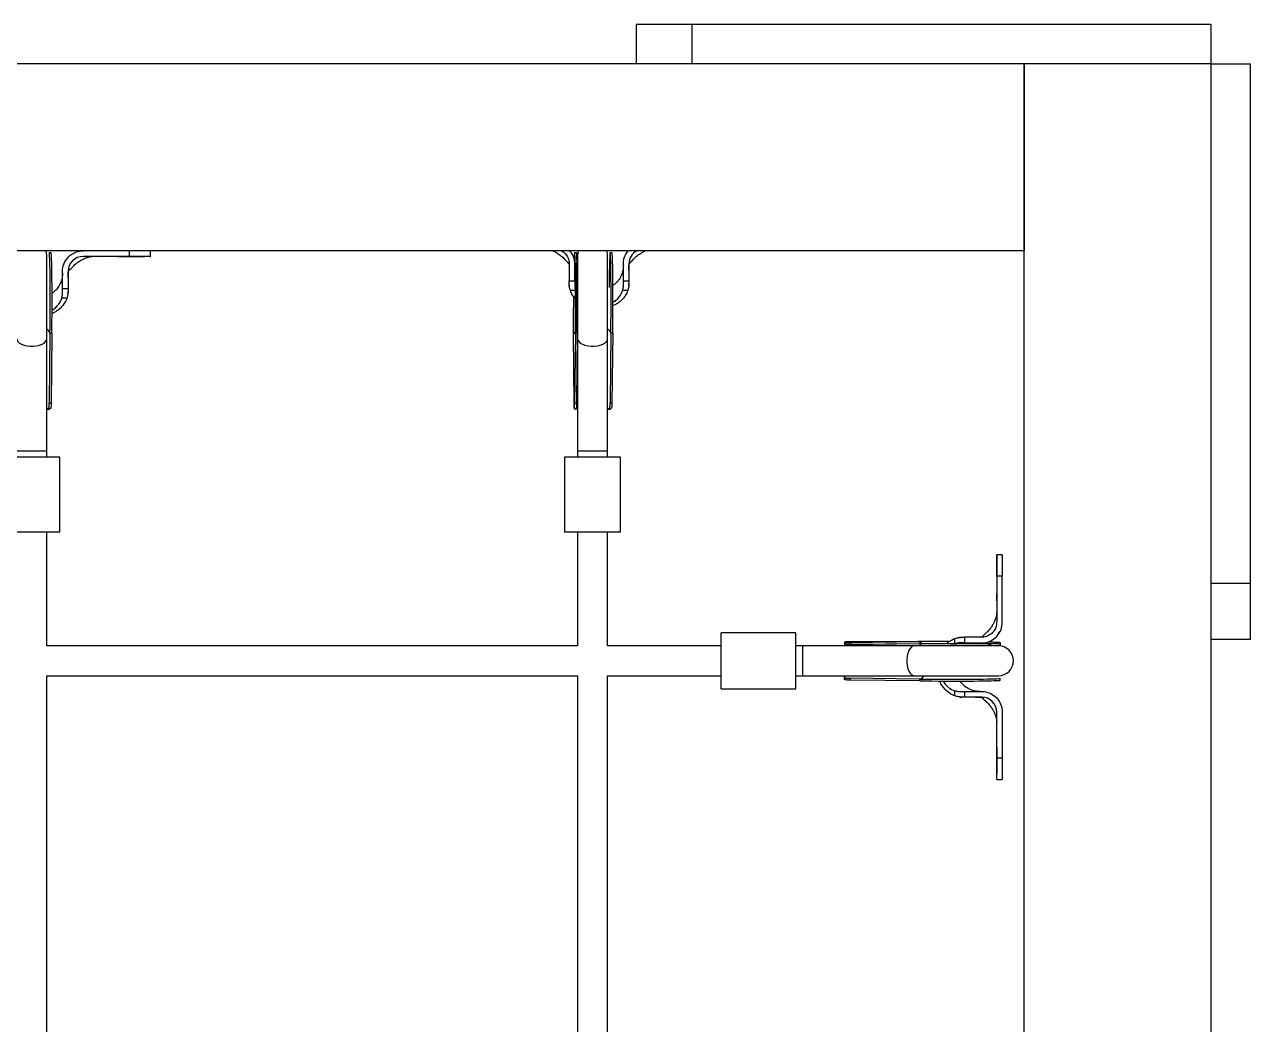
# Model space of a CAD drawing. Header units: millimetres. Extents: x -3907 to 4858, y -4880 to 3482.
# Drawn here: x -386 to 270, y 1468 to 2003 of the extents above; entities that cross this region are included whole.
import ezdxf

# ---------------------------------------------------------------- set-up
doc = ezdxf.new("R2010")
doc.units = ezdxf.units.MM
doc.layers.add('DIKOM_ОБЪЕКТ', color=7, linetype='Continuous')

msp = doc.modelspace()

# ---------------------------------------------------------------- linework, layer by layer
at = {"layer": 'DIKOM_ОБЪЕКТ'}
for p, q in [((-58.88, 2002.63), (-58.88, 1981.63)), ((-28.88, 2002.63), (-58.88, 2002.63)), ((-28.88, 1981.63), (-28.88, 2002.63)), ((248.69, 2002.63), (-28.88, 2002.63)), ((248.69, 1981.63), (248.69, 2002.63)), ((148.69, 1981.63), (-1201.31, 1981.63)), ((248.69, 1981.63), (-28.88, 1981.63)), ((148.69, 681.63), (148.69, 1981.63)), ((248.69, 1981.63), (148.69, 1981.63)), ((148.69, 1981.63), (148.69, 1881.63)), ((148.69, 1981.63), (148.69, 1881.63)), ((248.69, 1981.63), (148.69, 1981.63)), ((248.69, 1981.63), (269.69, 1981.63)), ((248.69, 1704.06), (248.69, 1981.63)), ((248.69, 660.92), (248.69, 1981.63)), ((248.69, 1881.63), (248.69, 1981.63)), ((269.69, 1704.06), (269.69, 1981.63)), ((148.69, 1881.63), (-1201.31, 1881.63)), ((-374.19, 1834.6), (-374.19, 1879.57)), ((-371.8, 1880.57), (-372.8, 1880.57)), ((-330.03, 1878.63), (-354.74, 1878.63)), ((-331.26, 1878.63), (-324.62, 1878.63)), ((-330.03, 1881.63), (-330.03, 1878.63)), ((-329.85, 1878.63), (-329.46, 1878.63)), ((-324.56, 1878.63), (-321.82, 1878.63)), ((-318.74, 1878.63), (-318.74, 1881.63)), ((-90.8, 1880.64), (-91.8, 1880.65)), ((-90.19, 1879.57), (-90.19, 1834.6)), ((-74.19, 1834.6), (-74.19, 1879.57)), ((-71.81, 1880.57), (-72.8, 1880.57)), ((-365.74, 1869.63), (-365.74, 1870.63)), ((-365.74, 1861.49), (-365.74, 1869.63)), ((-362.74, 1870.63), (-362.74, 1869.63)), ((-362.74, 1869.63), (-362.74, 1861.49)), ((-94.74, 1874.75), (-94.74, 1873.75)), ((-94.74, 1873.75), (-94.74, 1865.61)), ((-91.74, 1873.75), (-91.74, 1874.75)), ((-91.74, 1865.61), (-91.74, 1873.75)), ((-65.74, 1873.75), (-65.74, 1874.75)), ((-65.74, 1865.61), (-65.74, 1873.75)), ((-62.74, 1874.75), (-62.74, 1873.75)), ((-62.74, 1873.75), (-62.74, 1865.61)), ((-94.74, 1865.61), (-91.74, 1865.61)), ((-94.66, 1863.49), (-94.65, 1862.92)), ((-90.19, 1867.74), (-90.38, 1868.08)), ((-65.74, 1865.61), (-62.74, 1865.61)), ((-62.81, 1863.12), (-62.79, 1863.9)), ((-62.79, 1863.4), (-62.78, 1864.1)), ((-363.41, 1856.29), (-366.13, 1856.29)), ((-365.74, 1861.49), (-362.74, 1861.49)), ((-362.81, 1859), (-362.79, 1859.79)), ((-362.79, 1859.28), (-362.78, 1859.98)), ((-91.36, 1860.4), (-94.08, 1860.4)), ((-63.41, 1860.4), (-66.13, 1860.4)), ((-372.43, 1837.61), (-372.86, 1800.35)), ((-371.43, 1837.61), (-372.43, 1837.61)), ((-371.43, 1837.61), (-371.86, 1800.34)), ((-92.51, 1836.71), (-92.32, 1800.03)), ((-91.42, 1837.77), (-91.87, 1799.36)), ((-91.42, 1837.69), (-91.86, 1800.42)), ((-91.42, 1837.69), (-91.42, 1837.77)), ((-90.42, 1837.68), (-91.42, 1837.69)), ((-90.42, 1837.68), (-90.86, 1800.42)), ((-90.26, 1838.42), (-90.42, 1837.83)), ((-90.41, 1839.12), (-90.19, 1839.23)), ((-72.43, 1837.61), (-72.86, 1800.35)), ((-71.43, 1837.61), (-72.43, 1837.61)), ((-71.43, 1837.61), (-71.86, 1800.34)), ((-374.19, 1774.74), (-374.19, 1834.6)), ((-90.19, 1834.6), (-90.19, 1774.74)), ((-74.19, 1774.74), (-74.19, 1834.6)), ((-373.76, 1797.08), (-372.71, 1797.08)), ((-373.56, 1797.25), (-372.49, 1797.24)), ((-372.86, 1800.35), (-371.86, 1800.34)), ((-91.86, 1800.42), (-90.86, 1800.42)), ((-91.79, 1797.15), (-90.74, 1797.15)), ((-91.43, 1797.32), (-90.37, 1797.31)), ((-73.76, 1797.08), (-72.71, 1797.08)), ((-73.56, 1797.25), (-72.49, 1797.24)), ((-72.86, 1800.35), (-71.86, 1800.34)), ((-382.19, 1771.29), (-397.19, 1771.29)), ((-390.19, 1774.74), (-374.19, 1774.74)), ((-367.19, 1771.29), (-382.19, 1771.29)), ((-374.19, 1771.29), (-374.19, 1774.74)), ((-367.19, 1731.29), (-367.19, 1771.29)), ((-97.19, 1771.29), (-97.19, 1731.29)), ((-82.19, 1771.29), (-97.19, 1771.29)), ((-90.19, 1774.74), (-90.19, 1771.29)), ((-90.19, 1774.74), (-74.19, 1774.74)), ((-67.19, 1771.29), (-82.19, 1771.29)), ((-74.19, 1771.29), (-74.19, 1774.74)), ((-67.19, 1731.29), (-67.19, 1771.29)), ((-382.19, 1731.29), (-397.19, 1731.29)), ((-367.19, 1731.29), (-382.19, 1731.29)), ((-374.19, 1670.51), (-374.19, 1731.29)), ((-82.19, 1731.29), (-97.19, 1731.29)), ((-90.19, 1731.29), (-90.19, 1670.51)), ((-67.19, 1731.29), (-82.19, 1731.29)), ((-74.19, 1670.51), (-74.19, 1731.29)), ((133.93, 1719.07), (133.93, 1713.79)), ((136.93, 1719.07), (133.93, 1719.07)), ((133.93, 1712.47), (133.93, 1715.58)), ((133.93, 1712.7), (133.93, 1714.94)), ((133.93, 1707.78), (133.93, 1683.07)), ((136.93, 1707.78), (133.93, 1707.78)), ((136.93, 1683.07), (136.93, 1707.78)), ((248.69, 1704.06), (269.69, 1704.06)), ((269.69, 1674.06), (269.69, 1704.06)), ((26.58, 1677.51), (-13.42, 1677.51)), ((-13.42, 1662.51), (-13.42, 1677.51)), ((26.58, 1662.51), (26.58, 1677.51)), ((93.07, 1671.75), (54.65, 1672.2)), ((92.01, 1672.83), (55.33, 1672.65)), ((92.99, 1671.75), (55.72, 1672.18)), ((55.72, 1672.18), (55.72, 1671.18)), ((111.58, 1671.68), (111.58, 1674.4)), ((114.68, 1674.99), (114.11, 1674.97)), ((116.79, 1675.07), (116.79, 1672.07)), ((124.93, 1675.07), (116.79, 1675.07)), ((125.93, 1675.07), (124.93, 1675.07)), ((133.97, 1675.63), (134.27, 1675.96)), ((134.63, 1676.34), (135.68, 1678.09)), ((248.69, 1674.06), (269.69, 1674.06)), ((-90.19, 1670.51), (-374.19, 1670.51)), ((-13.42, 1670.51), (-74.19, 1670.51)), ((30.03, 1670.51), (26.58, 1670.51)), ((89.9, 1670.51), (30.03, 1670.51)), ((30.03, 1670.51), (30.03, 1654.51)), ((52.45, 1672.11), (52.45, 1671.06)), ((52.61, 1671.75), (52.61, 1670.69)), ((92.98, 1670.75), (55.72, 1671.18)), ((134.87, 1670.51), (89.9, 1670.51)), ((92.98, 1670.75), (92.99, 1671.75)), ((92.99, 1671.75), (93.07, 1671.75)), ((93.72, 1670.58), (93.13, 1670.74)), ((94.41, 1670.73), (94.52, 1670.51)), ((116.79, 1672.07), (124.93, 1672.07)), ((118.93, 1670.51), (119.2, 1670.67)), ((124.93, 1672.07), (125.93, 1672.07)), ((135.94, 1671.12), (135.95, 1672.12)), ((-13.42, 1647.51), (-13.42, 1662.51)), ((26.58, 1647.51), (26.58, 1662.51)), ((-374.19, 1370.51), (-374.19, 1654.51)), ((-374.19, 1654.51), (-90.19, 1654.51)), ((-90.19, 1654.51), (-90.19, 1370.51)), ((-74.19, 1370.51), (-74.19, 1654.51)), ((-74.19, 1654.51), (-13.42, 1654.51)), ((26.58, 1654.51), (30.03, 1654.51)), ((30.03, 1654.51), (89.9, 1654.51)), ((52.38, 1654.09), (52.38, 1653.03)), ((52.54, 1653.88), (52.54, 1652.82)), ((55.65, 1653.18), (55.64, 1652.19)), ((92.91, 1652.75), (55.65, 1653.18)), ((89.9, 1654.51), (134.87, 1654.51)), ((92.91, 1651.75), (92.91, 1652.75)), ((135.87, 1652.13), (135.87, 1653.13)), ((-13.42, 1647.51), (26.58, 1647.51)), ((92.91, 1651.75), (55.64, 1652.19)), ((111.58, 1643.73), (111.58, 1646.45)), ((116.79, 1646.07), (116.79, 1643.07)), ((116.79, 1646.07), (124.93, 1646.07)), ((124.93, 1646.07), (125.93, 1646.07)), ((114.3, 1643.13), (115.09, 1643.12)), ((114.58, 1643.12), (115.28, 1643.1)), ((124.93, 1643.07), (116.79, 1643.07)), ((125.93, 1643.07), (124.93, 1643.07)), ((133.93, 1610.35), (133.93, 1635.07)), ((136.93, 1635.07), (136.93, 1610.35)), ((133.93, 1611.58), (133.93, 1604.94)), ((136.93, 1610.35), (133.93, 1610.35)), ((133.93, 1610.17), (133.93, 1609.78)), ((133.93, 1604.88), (133.93, 1602.14)), ((133.93, 1599.07), (136.93, 1599.07))]:
    msp.add_line(p, q, dxfattribs=at)
at = {"layer": 'DIKOM_ОБЪЕКТ', "flags": 128}
for points in [[(-374.19, 1879.57), (-374.39, 1881.35), (-374.46, 1881.63)], [(-372.43, 1837.61), (-372.39, 1840.74), (-372.37, 1843.98), (-372.34, 1847.27), (-372.33, 1850.59), (-372.32, 1853.9), (-372.32, 1857.17), (-372.33, 1860.34), (-372.34, 1863.39), (-372.36, 1866.28), (-372.39, 1868.98), (-372.42, 1871.46), (-372.46, 1873.68), (-372.5, 1875.63), (-372.55, 1877.28), (-372.61, 1878.61), (-372.66, 1879.6), (-372.72, 1880.25), (-372.78, 1880.55), (-372.8, 1880.57)], [(-371.43, 1837.61), (-371.39, 1840.74), (-371.37, 1843.97), (-371.35, 1847.27), (-371.33, 1850.59), (-371.32, 1853.9), (-371.32, 1857.16), (-371.33, 1860.33), (-371.34, 1863.38), (-371.36, 1866.28), (-371.39, 1868.98), (-371.42, 1871.45), (-371.46, 1873.68), (-371.5, 1875.62), (-371.55, 1877.27), (-371.61, 1878.6), (-371.66, 1879.6), (-371.72, 1880.25), (-371.78, 1880.55), (-371.8, 1880.57)], [(-91.42, 1837.69), (-91.39, 1840.82), (-91.36, 1844.05), (-91.34, 1847.35), (-91.33, 1850.67), (-91.32, 1853.98), (-91.32, 1857.24), (-91.33, 1860.41), (-91.34, 1863.46), (-91.36, 1866.35), (-91.38, 1869.05), (-91.42, 1871.53), (-91.46, 1873.75), (-91.5, 1875.7), (-91.55, 1877.35), (-91.6, 1878.68), (-91.66, 1879.68), (-91.72, 1880.33), (-91.78, 1880.63), (-91.84, 1880.57), (-91.91, 1880.16), (-91.97, 1879.39), (-92.04, 1878.29), (-92.07, 1877.55)], [(-90.42, 1837.68), (-90.39, 1840.81), (-90.36, 1844.05), (-90.34, 1847.34), (-90.33, 1850.66), (-90.32, 1853.97), (-90.32, 1857.24), (-90.33, 1860.41), (-90.34, 1863.46), (-90.36, 1866.35), (-90.39, 1869.05), (-90.42, 1871.53), (-90.46, 1873.75), (-90.5, 1875.7), (-90.55, 1877.35), (-90.6, 1878.68), (-90.66, 1879.67), (-90.72, 1880.32), (-90.78, 1880.62), (-90.8, 1880.64)], [(-89.92, 1881.63), (-89.99, 1881.35), (-90.19, 1879.57)], [(-74.19, 1879.57), (-74.39, 1881.35), (-74.46, 1881.63)], [(-72.43, 1837.61), (-72.39, 1840.74), (-72.37, 1843.98), (-72.34, 1847.27), (-72.33, 1850.59), (-72.32, 1853.9), (-72.32, 1857.17), (-72.33, 1860.34), (-72.34, 1863.39), (-72.36, 1866.28), (-72.39, 1868.98), (-72.42, 1871.46), (-72.46, 1873.68), (-72.5, 1875.63), (-72.55, 1877.28), (-72.61, 1878.61), (-72.66, 1879.6), (-72.72, 1880.25), (-72.78, 1880.55), (-72.85, 1880.5), (-72.91, 1880.08), (-72.98, 1879.32), (-73.04, 1878.22), (-73.1, 1876.78), (-73.16, 1875.03), (-73.22, 1873), (-73.28, 1870.69), (-73.33, 1868.14), (-73.37, 1865.37), (-73.41, 1862.43), (-73.42, 1862.03)], [(-71.43, 1837.61), (-71.39, 1840.74), (-71.37, 1843.97), (-71.34, 1847.27), (-71.33, 1850.59), (-71.32, 1853.9), (-71.32, 1857.16), (-71.33, 1860.33), (-71.34, 1863.38), (-71.36, 1866.28), (-71.39, 1868.98), (-71.42, 1871.45), (-71.46, 1873.68), (-71.5, 1875.62), (-71.55, 1877.27), (-71.61, 1878.6), (-71.66, 1879.6), (-71.72, 1880.25), (-71.78, 1880.55), (-71.81, 1880.57)], [(-92.46, 1857.35), (-92.47, 1856.2), (-92.5, 1852.92), (-92.51, 1849.6), (-92.52, 1846.28), (-92.53, 1843), (-92.52, 1839.8), (-92.51, 1836.71)], [(-90.19, 1838.56), (-90.26, 1838.43), (-90.26, 1838.42)], [(-390.19, 1834.6), (-390.08, 1833.96), (-389.62, 1833.13), (-388.81, 1832.36), (-387.69, 1831.71), (-386.31, 1831.18), (-384.74, 1830.82), (-383.05, 1830.64), (-381.32, 1830.64), (-379.64, 1830.82), (-378.07, 1831.18), (-376.69, 1831.71), (-375.57, 1832.36), (-374.76, 1833.13), (-374.3, 1833.96), (-374.19, 1834.6)], [(-90.19, 1834.6), (-90.08, 1833.96), (-89.62, 1833.13), (-88.81, 1832.36), (-87.69, 1831.71), (-86.31, 1831.18), (-84.74, 1830.82), (-83.05, 1830.64), (-81.33, 1830.64), (-79.64, 1830.82), (-78.07, 1831.18), (-76.69, 1831.71), (-75.57, 1832.36), (-74.76, 1833.13), (-74.3, 1833.96), (-74.19, 1834.6)], [(108.53, 1672.82), (108.22, 1672.82), (104.9, 1672.84), (101.58, 1672.85), (98.3, 1672.85), (95.1, 1672.84), (92.01, 1672.83)], [(92.99, 1671.75), (96.12, 1671.71), (99.35, 1671.68), (102.64, 1671.66), (105.97, 1671.65), (109.28, 1671.64), (112.54, 1671.64), (115.71, 1671.65), (118.76, 1671.66), (121.65, 1671.68), (124.35, 1671.71), (126.83, 1671.74), (129.05, 1671.78), (131, 1671.82), (132.65, 1671.87), (133.98, 1671.92), (134.97, 1671.98), (135.63, 1672.04), (135.92, 1672.1), (135.87, 1672.17), (135.46, 1672.23), (134.69, 1672.29), (133.59, 1672.36), (132.15, 1672.42), (130.41, 1672.48), (129.18, 1672.52)], [(89.9, 1670.51), (89.26, 1670.41), (88.42, 1669.94), (87.66, 1669.13), (87, 1668.01), (86.48, 1666.64), (86.12, 1665.07), (85.93, 1663.38), (85.93, 1661.65), (86.12, 1659.96), (86.48, 1658.39), (87, 1657.01), (87.66, 1655.89), (88.42, 1655.08), (89.26, 1654.62), (89.9, 1654.51)], [(92.98, 1670.75), (96.11, 1670.71), (99.34, 1670.68), (102.64, 1670.66), (105.96, 1670.65), (109.27, 1670.64), (112.53, 1670.64), (115.71, 1670.65), (118.76, 1670.66), (121.65, 1670.68), (124.35, 1670.71), (126.82, 1670.74), (129.05, 1670.78), (131, 1670.82), (132.64, 1670.87), (133.97, 1670.92), (134.97, 1670.98), (135.62, 1671.04), (135.92, 1671.1), (135.94, 1671.12)], [(93.85, 1670.51), (93.73, 1670.58), (93.72, 1670.58)], [(92.91, 1652.75), (96.04, 1652.72), (99.27, 1652.69), (102.57, 1652.67), (105.89, 1652.65), (109.2, 1652.65), (112.46, 1652.64), (115.64, 1652.65), (118.69, 1652.66), (121.58, 1652.68), (124.28, 1652.71), (126.75, 1652.74), (128.98, 1652.78), (130.93, 1652.83), (132.57, 1652.87), (133.9, 1652.93), (134.9, 1652.98), (135.55, 1653.04), (135.85, 1653.11), (135.87, 1653.13)], [(92.91, 1651.75), (96.04, 1651.72), (99.27, 1651.69), (102.57, 1651.67), (105.89, 1651.65), (109.2, 1651.65), (112.46, 1651.64), (115.63, 1651.65), (118.68, 1651.66), (121.57, 1651.68), (124.27, 1651.71), (126.75, 1651.74), (128.97, 1651.78), (130.92, 1651.83), (132.57, 1651.87), (133.9, 1651.93), (134.9, 1651.98), (135.55, 1652.04), (135.85, 1652.11), (135.87, 1652.13)]]:
    msp.add_lwpolyline(points, dxfattribs=at)
at = {"layer": 'DIKOM_ОБЪЕКТ'}
for centre, radius, start, end in [((-354.74, 1870.63), 8, 90.00081, 180.00004), ((-55.3, 1874.94), 7.44, 115.98138, 181.48362), ((-375.23, 1837.05), 2.86, 11.35606, 68.62608), ((-89.84, 1836.28), 2.71, 123.50444, 170.85856), ((-75.23, 1837.05), 2.86, 11.3727, 68.60944), ((91.58, 1670.16), 2.71, 33.48291, 80.87158), ((134.87, 1662.51), 8, 270, 90), ((92.35, 1655.56), 2.86, 281.3623, 338.61534), ((125.93, 1635.07), 8, 0.0002, 89.99895)]:
    msp.add_arc(centre, radius, start, end, dxfattribs=at)
for points, knots in [([(-365.74, 1870.63), (-365.74, 1870.72), (-365.74, 1871.14), (-365.62, 1872.8), (-364.82, 1875.55), (-362.63, 1878.6), (-359.55, 1880.76), (-356.75, 1881.57), (-355.13, 1881.62), (-354.74, 1881.63)], [0, 0, 0, 0, 0.014813, 0.07411, 0.288782, 0.503467, 0.71806, 0.933096, 1, 1, 1, 1]), ([(-362.74, 1867.32), (-362.74, 1867.28), (-362.74, 1867.21), (-362.74, 1867.39), (-362.74, 1868.05), (-362.74, 1868.78), (-362.74, 1869.33), (-362.75, 1869.83), (-362.74, 1870.1), (-362.72, 1870.17), (-362.72, 1870.21), (-362.7, 1870.28), (-362.69, 1870.31), (-362.68, 1870.34), (-362.66, 1870.37), (-362.64, 1870.43), (-362.54, 1870.68), (-362.14, 1871.18), (-361.5, 1871.91), (-360.58, 1872.75), (-359.65, 1873.78), (-358.71, 1874.64), (-357.88, 1875.29), (-357.01, 1875.92), (-355.92, 1876.61), (-354.48, 1877.38), (-352.72, 1878.1), (-350.87, 1878.57), (-350.15, 1878.61), (-349.77, 1878.63)], [0, 0, 0, 0, 0.038803, 0.073968, 0.12484, 0.172221, 0.205994, 0.22786, 0.2417, 0.254339, 0.268537, 0.271438, 0.272635, 0.273736, 0.274876, 0.276186, 0.279636, 0.298263, 0.337814, 0.388351, 0.446673, 0.494109, 0.533655, 0.567924, 0.614047, 0.684943, 0.776094, 0.88228, 1, 1, 1, 1]), ([(-346.9, 1878.62), (-346.85, 1878.62), (-346.76, 1878.62), (-346.66, 1878.62), (-346.61, 1878.62)], [0, 0, 0, 0, 0.5000005, 1, 1, 1, 1]), ([(-339.52, 1878.63), (-339.57, 1878.63), (-340.12, 1878.63), (-341.11, 1878.63), (-342.29, 1878.63), (-343.01, 1878.63), (-343.32, 1878.63), (-343.24, 1878.63), (-343.23, 1878.63)], [0, 0, 0, 0, 0.0221886, 0.2636285, 0.5050721, 0.7465475, 0.9879988, 1, 1, 1, 1]), ([(-336.07, 1878.63), (-334.76, 1878.63), (-332.26, 1878.63), (-330.31, 1878.63), (-329.37, 1878.63)], [0, 0, 0, 0, 0.5224316, 1, 1, 1, 1]), ([(-318.77, 1878.63), (-318.76, 1878.63), (-318.67, 1878.63), (-319.02, 1878.63), (-319.88, 1878.63), (-321.31, 1878.63), (-323.25, 1878.63), (-326.02, 1878.63), (-328.52, 1878.63), (-330.03, 1878.63)], [0, 0, 0, 0, 0.012296, 0.165141, 0.313685, 0.466529, 0.61506, 0.767917, 1, 1, 1, 1]), ([(-103.43, 1881.63), (-103.24, 1881.56), (-102.58, 1881.3), (-101.56, 1880.72), (-100.46, 1880.02), (-99.54, 1879.37), (-98.66, 1878.65), (-97.71, 1877.79), (-96.81, 1876.75), (-95.93, 1875.98), (-95.34, 1875.29), (-94.94, 1874.78), (-94.84, 1874.53), (-94.82, 1874.47), (-94.8, 1874.43), (-94.79, 1874.41), (-94.78, 1874.37), (-94.76, 1874.28), (-94.76, 1874.22), (-94.74, 1874.17), (-94.74, 1873.87), (-94.74, 1873.76), (-94.74, 1873.71)], [0, 0, 0, 0, 0.061484, 0.202612, 0.294417, 0.366146, 0.457026, 0.563555, 0.668211, 0.757009, 0.836788, 0.874705, 0.881636, 0.884241, 0.886528, 0.888796, 0.89127, 0.897238, 0.933081, 0.962591, 0.985582, 1, 1, 1, 1]), ([(-98.85, 1881.63), (-98.29, 1881.31), (-96.95, 1880.52), (-95.51, 1878.46), (-94.81, 1876.38), (-94.76, 1875.12), (-94.74, 1874.75)], [0, 0, 0, 0, 0.229874, 0.549477, 0.869012, 1, 1, 1, 1]), ([(-91.74, 1874.75), (-91.75, 1874.83), (-91.75, 1875.26), (-91.87, 1876.92), (-92.48, 1879.35), (-93.81, 1880.98), (-94.34, 1881.63)], [0, 0, 0, 0, 0.0339124, 0.1697005, 0.6641743, 1, 1, 1, 1]), ([(-90.77, 1875.47), (-90.81, 1875.44), (-90.95, 1875.35), (-91.1, 1874.76), (-91.2, 1873.55), (-91.24, 1871.93), (-91.24, 1870.22), (-91.21, 1868.44), (-91.19, 1866.59), (-91.17, 1864.24), (-91.16, 1861.31), (-91.15, 1857.78), (-91.15, 1854.02), (-91.16, 1850.2), (-91.17, 1846.44), (-91.2, 1842.45), (-91.23, 1839.85), (-91.25, 1838.5)], [0, 0, 0, 0, 0.0308, 0.105482, 0.17611, 0.242228, 0.303474, 0.343124, 0.391124, 0.44887, 0.516358, 0.593588, 0.680553, 0.752198, 0.829322, 0.911923, 1, 1, 1, 1]), ([(-65.74, 1874.75), (-65.74, 1874.83), (-65.74, 1875.26), (-65.62, 1876.91), (-65.01, 1879.34), (-63.69, 1880.97), (-63.15, 1881.63)], [0, 0, 0, 0, 0.0339229, 0.1697456, 0.6614944, 1, 1, 1, 1]), ([(-62.74, 1871.44), (-62.74, 1871.4), (-62.74, 1871.32), (-62.74, 1871.51), (-62.74, 1872.16), (-62.74, 1872.89), (-62.74, 1873.44), (-62.75, 1873.95), (-62.74, 1874.21), (-62.72, 1874.28), (-62.72, 1874.32), (-62.7, 1874.4), (-62.69, 1874.43), (-62.68, 1874.45), (-62.66, 1874.49), (-62.64, 1874.55), (-62.55, 1874.79), (-62.14, 1875.3), (-61.5, 1876.02), (-60.58, 1876.87), (-59.65, 1877.9), (-58.71, 1878.75), (-57.88, 1879.41), (-57.01, 1880.03), (-55.93, 1880.72), (-54.89, 1881.3), (-54.24, 1881.56), (-54.04, 1881.63)], [0, 0, 0, 0, 0.054266, 0.103442, 0.174586, 0.240848, 0.288078, 0.318657, 0.338011, 0.355687, 0.375543, 0.379602, 0.38127, 0.382816, 0.384402, 0.386241, 0.391067, 0.417117, 0.472416, 0.543091, 0.624664, 0.691002, 0.746306, 0.79423, 0.858733, 0.957865, 1, 1, 1, 1]), ([(-365.74, 1869.68), (-365.75, 1869.26), (-365.78, 1868.41), (-365.96, 1867.15), (-366.26, 1865.95), (-366.85, 1864.25), (-367.98, 1862.18), (-369.6, 1860.22), (-370.87, 1859.36), (-371.33, 1859.05)], [0, 0, 0, 0, 0.1022362, 0.2038705, 0.3031191, 0.399757, 0.6347463, 0.8664013, 1, 1, 1, 1]), ([(-91.41, 1871.03), (-91.46, 1871.18), (-91.65, 1871.76), (-91.7, 1872.6), (-91.74, 1873.36), (-91.74, 1873.66), (-91.74, 1873.76)], [0, 0, 0, 0, 0.163517, 0.662117, 0.890613, 1, 1, 1, 1]), ([(-65.74, 1873.8), (-65.76, 1873.37), (-65.78, 1872.52), (-65.96, 1871.27), (-66.26, 1870.06), (-66.85, 1868.36), (-67.98, 1866.29), (-69.61, 1864.33), (-70.87, 1863.47), (-71.34, 1863.15)], [0, 0, 0, 0, 0.102113, 0.203625, 0.302745, 0.399279, 0.633985, 0.865336, 1, 1, 1, 1]), ([(-94.74, 1864.53), (-94.74, 1864.62), (-94.74, 1864.98), (-94.74, 1865.34), (-94.74, 1865.61)], [0, 0, 0, 0, 0.256316, 1, 1, 1, 1]), ([(-94.08, 1860.4), (-94.27, 1861.06), (-94.67, 1862.4), (-94.72, 1863.81), (-94.74, 1864.53)], [0, 0, 0, 0, 0.491602, 1, 1, 1, 1]), ([(-91.74, 1865.61), (-91.74, 1865.53), (-91.74, 1865.1), (-91.74, 1864.02), (-91.8, 1862.34), (-91.51, 1861.05), (-91.36, 1860.4)], [0, 0, 0, 0, 0.048385, 0.241909, 0.6171, 1, 1, 1, 1]), ([(-66.13, 1860.4), (-66.11, 1860.48), (-65.99, 1860.88), (-65.84, 1861.63), (-65.75, 1862.47), (-65.74, 1863.66), (-65.74, 1864.65), (-65.74, 1865.47), (-65.74, 1865.61)], [0, 0, 0, 0, 0.048363, 0.242044, 0.435712, 0.532426, 0.919385, 1, 1, 1, 1]), ([(-62.74, 1864.53), (-62.77, 1863.83), (-62.82, 1862.42), (-63.21, 1861.08), (-63.41, 1860.4)], [0, 0, 0, 0, 0.492173, 1, 1, 1, 1]), ([(-62.74, 1865.61), (-62.74, 1865.52), (-62.74, 1865.16), (-62.74, 1864.8), (-62.74, 1864.53)], [0, 0, 0, 0, 0.256358, 1, 1, 1, 1]), ([(-363.41, 1856.29), (-363.58, 1855.85), (-364.24, 1854.16), (-365.77, 1852.01), (-367.91, 1850.08), (-369.62, 1848.88), (-370.83, 1848.34), (-371.34, 1848.11)], [0, 0, 0, 0, 0.120601, 0.467445, 0.662793, 0.858204, 1, 1, 1, 1]), ([(-371.33, 1850.05), (-370.95, 1850.26), (-369.85, 1850.88), (-368.06, 1852.55), (-366.72, 1854.53), (-366.24, 1855.95), (-366.13, 1856.29)], [0, 0, 0, 0, 0.155586, 0.454813, 0.872623, 1, 1, 1, 1]), ([(-366.13, 1856.29), (-366.11, 1856.37), (-365.99, 1856.77), (-365.84, 1857.51), (-365.75, 1858.36), (-365.74, 1859.54), (-365.74, 1860.53), (-365.74, 1861.35), (-365.74, 1861.49)], [0, 0, 0, 0, 0.0483503, 0.2420342, 0.4357138, 0.5324298, 0.919395, 1, 1, 1, 1]), ([(-362.74, 1860.41), (-362.77, 1859.72), (-362.82, 1858.31), (-363.21, 1856.97), (-363.41, 1856.29)], [0, 0, 0, 0, 0.492148, 1, 1, 1, 1]), ([(-362.74, 1861.49), (-362.74, 1861.4), (-362.74, 1861.04), (-362.74, 1860.68), (-362.74, 1860.42)], [0, 0, 0, 0, 0.256317, 1, 1, 1, 1]), ([(-91.15, 1855.74), (-91.64, 1856.28), (-92.73, 1857.49), (-93.61, 1859.14), (-94, 1860.19), (-94.08, 1860.4)], [0, 0, 0, 0, 0.392749, 0.875645, 1, 1, 1, 1]), ([(-63.41, 1860.4), (-63.58, 1859.97), (-64.24, 1858.28), (-65.77, 1856.13), (-67.91, 1854.19), (-69.62, 1853), (-70.83, 1852.46), (-71.33, 1852.24)], [0, 0, 0, 0, 0.120774, 0.468103, 0.663724, 0.859439, 1, 1, 1, 1]), ([(-71.33, 1854.17), (-70.95, 1854.38), (-69.84, 1855), (-68.06, 1856.66), (-66.72, 1858.64), (-66.24, 1860.07), (-66.13, 1860.4)], [0, 0, 0, 0, 0.154745, 0.454267, 0.872496, 1, 1, 1, 1]), ([(-374.25, 1797.51), (-374.07, 1797.42), (-373.6, 1797.18), (-373.19, 1797.26), (-372.95, 1797.82), (-372.88, 1798.84), (-372.87, 1799.83), (-372.86, 1800.35)], [0, 0, 0, 0, 0.131073, 0.354394, 0.560083, 0.768036, 1, 1, 1, 1]), ([(-373.76, 1797.14), (-373.83, 1797.12), (-373.93, 1797.09), (-374.13, 1797.21), (-374.19, 1797.25)], [0, 0, 0, 0, 0.702039, 1, 1, 1, 1]), ([(-373.06, 1797.24), (-372.98, 1797.19), (-372.81, 1797.07), (-372.75, 1797.11), (-372.71, 1797.14)], [0, 0, 0, 0, 0.48967, 1, 1, 1, 1]), ([(-371.86, 1800.34), (-371.87, 1799.84), (-371.88, 1798.85), (-371.95, 1797.81), (-372.12, 1797.27), (-372.39, 1797.29), (-372.49, 1797.3)], [0, 0, 0, 0, 0.282218, 0.564509, 0.843703, 1, 1, 1, 1]), ([(-92.32, 1800.03), (-92.32, 1799.55), (-92.32, 1798.58), (-92.26, 1797.59), (-92.03, 1797.13), (-91.71, 1797.11), (-91.42, 1797.28), (-91.37, 1797.31)], [0, 0, 0, 0, 0.24193, 0.48393, 0.723262, 0.952861, 1, 1, 1, 1]), ([(-91.43, 1797.37), (-91.53, 1797.37), (-91.78, 1797.37), (-91.87, 1797.95), (-91.88, 1798.97), (-91.87, 1799.93), (-91.86, 1800.42)], [0, 0, 0, 0, 0.189935, 0.45498, 0.723248, 1, 1, 1, 1]), ([(-90.86, 1800.42), (-90.87, 1799.92), (-90.88, 1798.92), (-90.87, 1797.88), (-90.74, 1797.34), (-90.47, 1797.36), (-90.37, 1797.36)], [0, 0, 0, 0, 0.281474, 0.563042, 0.840813, 1, 1, 1, 1]), ([(-74.25, 1797.51), (-74.07, 1797.42), (-73.6, 1797.18), (-73.19, 1797.26), (-72.95, 1797.82), (-72.88, 1798.84), (-72.87, 1799.83), (-72.86, 1800.35)], [0, 0, 0, 0, 0.13107, 0.354408, 0.560093, 0.768039, 1, 1, 1, 1]), ([(-73.76, 1797.14), (-73.83, 1797.12), (-73.93, 1797.09), (-74.13, 1797.21), (-74.19, 1797.25)], [0, 0, 0, 0, 0.702039, 1, 1, 1, 1]), ([(-73.06, 1797.24), (-72.98, 1797.19), (-72.81, 1797.07), (-72.75, 1797.11), (-72.71, 1797.14)], [0, 0, 0, 0, 0.489716, 1, 1, 1, 1]), ([(-71.86, 1800.34), (-71.87, 1799.84), (-71.88, 1798.85), (-71.95, 1797.81), (-72.12, 1797.27), (-72.39, 1797.29), (-72.49, 1797.3)], [0, 0, 0, 0, 0.28222, 0.564507, 0.843703, 1, 1, 1, 1]), ([(133.93, 1707.78), (133.93, 1707.87), (133.93, 1708.28), (133.93, 1710), (133.93, 1712.41), (133.93, 1714.95), (133.93, 1716.79), (133.93, 1718.12), (133.93, 1718.93), (133.93, 1719.01), (133.93, 1719.05)], [0, 0, 0, 0, 0.012375, 0.061893, 0.261125, 0.409636, 0.562453, 0.710965, 0.863783, 1, 1, 1, 1]), ([(136.93, 1719.05), (136.93, 1719.01), (136.93, 1718.92), (136.93, 1718.07), (136.93, 1716.73), (136.93, 1714.86), (136.93, 1712.68), (136.93, 1710.29), (136.93, 1708.63), (136.93, 1707.78)], [0, 0, 0, 0, 0.1440522, 0.2925347, 0.4453228, 0.5938048, 0.7465916, 0.872017, 1, 1, 1, 1]), ([(133.93, 1713.79), (133.93, 1713.4), (133.93, 1712.62), (133.93, 1711.41), (133.93, 1710.79)], [0, 0, 0, 0, 0.492054, 1, 1, 1, 1]), ([(133.93, 1713.43), (133.93, 1712.32), (133.93, 1709.98), (133.93, 1707.49), (133.93, 1706.19)], [0, 0, 0, 0, 0.478154, 1, 1, 1, 1]), ([(133.93, 1708.18), (133.93, 1707.24), (133.93, 1705.28), (133.93, 1702.77), (133.93, 1701.46)], [0, 0, 0, 0, 0.477464, 1, 1, 1, 1]), ([(133.93, 1694.62), (133.93, 1694.6), (133.93, 1694.53), (133.93, 1694.91), (133.93, 1695.75), (133.93, 1696.93), (133.93, 1697.84), (133.93, 1698.27)], [0, 0, 0, 0, 0.064249, 0.306797, 0.549345, 0.791891, 1, 1, 1, 1]), ([(133.93, 1687.94), (133.91, 1687.57), (133.87, 1686.87), (133.39, 1685.05), (132.68, 1683.31), (131.91, 1681.88), (131.2, 1680.79), (130.55, 1679.86), (129.83, 1678.99), (128.98, 1678.03), (127.94, 1677.13), (127.17, 1676.25), (126.47, 1675.66), (125.96, 1675.26), (125.71, 1675.16), (125.65, 1675.14), (125.62, 1675.13), (125.59, 1675.12), (125.56, 1675.1), (125.46, 1675.08), (125.41, 1675.08), (125.35, 1675.07), (125.05, 1675.07), (124.94, 1675.07), (124.9, 1675.07)], [0, 0, 0, 0, 0.150024, 0.285116, 0.400985, 0.49106, 0.549655, 0.595438, 0.653441, 0.721443, 0.788229, 0.844908, 0.895824, 0.920032, 0.924451, 0.926123, 0.927571, 0.929029, 0.930601, 0.934412, 0.957286, 0.976121, 0.990799, 1, 1, 1, 1]), ([(133.92, 1688.26), (133.92, 1688.18), (133.92, 1688.02), (133.92, 1687.85), (133.92, 1687.77)], [0, 0, 0, 0, 0.4980584, 1, 1, 1, 1]), ([(133.93, 1683.07), (133.93, 1682.84), (133.9, 1681.72), (133.37, 1679.73), (131.85, 1677.46), (129.66, 1675.82), (127.56, 1675.14), (126.3, 1675.08), (125.93, 1675.07)], [0, 0, 0, 0, 0.054132, 0.268337, 0.482544, 0.697302, 0.912001, 1, 1, 1, 1]), ([(125.93, 1672.07), (126.02, 1672.07), (126.44, 1672.07), (128.1, 1672.19), (130.86, 1672.99), (133.93, 1675.21), (136.08, 1678.31), (136.87, 1681.1), (136.92, 1682.7), (136.93, 1683.07)], [0, 0, 0, 0, 0.014799, 0.07411, 0.290025, 0.505958, 0.720946, 0.936008, 1, 1, 1, 1]), ([(55.33, 1672.65), (54.85, 1672.64), (53.88, 1672.64), (52.89, 1672.58), (52.43, 1672.35), (52.4, 1672.04), (52.58, 1671.75), (52.61, 1671.7)], [0, 0, 0, 0, 0.241936, 0.483942, 0.723268, 0.952867, 1, 1, 1, 1]), ([(52.67, 1671.75), (52.67, 1671.85), (52.67, 1672.1), (53.25, 1672.19), (54.26, 1672.21), (55.23, 1672.19), (55.72, 1672.18)], [0, 0, 0, 0, 0.1899215, 0.4549728, 0.723243, 1, 1, 1, 1]), ([(106.93, 1671.48), (107.47, 1671.96), (108.67, 1673.05), (110.32, 1673.93), (111.37, 1674.32), (111.58, 1674.4)], [0, 0, 0, 0, 0.391841, 0.875442, 1, 1, 1, 1]), ([(111.58, 1674.4), (112.24, 1674.59), (113.58, 1674.99), (115, 1675.04), (115.71, 1675.07)], [0, 0, 0, 0, 0.491584, 1, 1, 1, 1]), ([(115.71, 1675.07), (115.81, 1675.07), (116.17, 1675.07), (116.53, 1675.07), (116.79, 1675.07)], [0, 0, 0, 0, 0.25626, 1, 1, 1, 1]), ([(134.23, 1675.84), (134.28, 1675.9), (134.38, 1676.02), (134.47, 1676.13), (134.52, 1676.19)], [0, 0, 0, 0, 0.500191, 1, 1, 1, 1]), ([(55.72, 1671.18), (55.22, 1671.19), (54.22, 1671.21), (53.18, 1671.19), (52.64, 1671.07), (52.66, 1670.79), (52.66, 1670.69)], [0, 0, 0, 0, 0.281504, 0.563036, 0.840806, 1, 1, 1, 1]), ([(130.77, 1671.1), (130.74, 1671.14), (130.65, 1671.28), (130.05, 1671.42), (128.85, 1671.52), (127.23, 1671.56), (125.51, 1671.56), (123.73, 1671.53), (121.89, 1671.52), (119.54, 1671.5), (116.61, 1671.48), (113.07, 1671.47), (109.32, 1671.47), (105.5, 1671.48), (101.74, 1671.5), (97.75, 1671.53), (95.14, 1671.55), (93.8, 1671.57)], [0, 0, 0, 0, 0.0308, 0.105482, 0.17611, 0.242226, 0.303475, 0.343126, 0.391126, 0.448866, 0.516357, 0.593583, 0.680551, 0.752201, 0.829322, 0.91192, 1, 1, 1, 1]), ([(116.79, 1672.07), (116.71, 1672.07), (116.28, 1672.07), (115.2, 1672.06), (113.52, 1672.13), (112.23, 1671.83), (111.58, 1671.68)], [0, 0, 0, 0, 0.04843, 0.241942, 0.617176, 1, 1, 1, 1]), ([(122.05, 1671.69), (122.25, 1671.75), (122.89, 1671.96), (123.78, 1672.02), (124.54, 1672.06), (124.85, 1672.07), (124.94, 1672.07)], [0, 0, 0, 0, 0.213008, 0.682003, 0.897057, 1, 1, 1, 1]), ([(52.54, 1653.38), (52.48, 1653.3), (52.37, 1653.14), (52.41, 1653.07), (52.43, 1653.03)], [0, 0, 0, 0, 0.489701, 1, 1, 1, 1]), ([(52.44, 1654.09), (52.42, 1654.15), (52.39, 1654.25), (52.51, 1654.45), (52.55, 1654.51)], [0, 0, 0, 0, 0.701979, 1, 1, 1, 1]), ([(52.81, 1654.57), (52.72, 1654.4), (52.48, 1653.92), (52.56, 1653.51), (53.12, 1653.27), (54.14, 1653.2), (55.13, 1653.19), (55.65, 1653.18)], [0, 0, 0, 0, 0.131066, 0.354397, 0.560072, 0.768017, 1, 1, 1, 1]), ([(55.64, 1652.19), (55.14, 1652.19), (54.14, 1652.2), (53.11, 1652.28), (52.57, 1652.44), (52.59, 1652.72), (52.6, 1652.81)], [0, 0, 0, 0, 0.282222, 0.5645, 0.84371, 1, 1, 1, 1]), ([(111.58, 1643.73), (111.15, 1643.9), (109.46, 1644.56), (107.31, 1646.09), (105.38, 1648.23), (104.18, 1649.95), (103.64, 1651.16), (103.41, 1651.67)], [0, 0, 0, 0, 0.120594, 0.467453, 0.662786, 0.858216, 1, 1, 1, 1]), ([(105.35, 1651.66), (105.56, 1651.28), (106.18, 1650.17), (107.85, 1648.38), (109.82, 1647.04), (111.25, 1646.56), (111.58, 1646.45)], [0, 0, 0, 0, 0.155587, 0.454795, 0.872589, 1, 1, 1, 1]), ([(111.58, 1646.45), (111.66, 1646.43), (112.07, 1646.31), (112.81, 1646.16), (113.65, 1646.07), (114.84, 1646.06), (115.83, 1646.07), (116.65, 1646.07), (116.79, 1646.07)], [0, 0, 0, 0, 0.0483316, 0.2420125, 0.4356384, 0.532399, 0.9193956, 1, 1, 1, 1]), ([(124.98, 1646.07), (124.55, 1646.08), (123.7, 1646.1), (122.45, 1646.29), (121.24, 1646.58), (119.54, 1647.17), (117.47, 1648.31), (115.52, 1649.92), (114.66, 1651.19), (114.35, 1651.65)], [0, 0, 0, 0, 0.102215, 0.203879, 0.30311, 0.399753, 0.634754, 0.866423, 1, 1, 1, 1]), ([(125.93, 1646.07), (126.02, 1646.07), (126.44, 1646.06), (128.1, 1645.95), (130.84, 1645.15), (133.9, 1642.95), (136.06, 1639.87), (136.87, 1637.07), (136.92, 1635.45), (136.93, 1635.07)], [0, 0, 0, 0, 0.014799, 0.074105, 0.288776, 0.503467, 0.718044, 0.933087, 1, 1, 1, 1]), ([(115.71, 1643.07), (115.02, 1643.09), (113.6, 1643.14), (112.26, 1643.53), (111.58, 1643.73)], [0, 0, 0, 0, 0.492159, 1, 1, 1, 1]), ([(116.79, 1643.07), (116.7, 1643.07), (116.34, 1643.07), (115.98, 1643.07), (115.71, 1643.07)], [0, 0, 0, 0, 0.256579, 1, 1, 1, 1]), ([(122.62, 1643.07), (122.58, 1643.07), (122.51, 1643.07), (122.69, 1643.07), (123.35, 1643.07), (124.08, 1643.07), (124.62, 1643.07), (125.13, 1643.07), (125.39, 1643.06), (125.46, 1643.05), (125.51, 1643.04), (125.58, 1643.02), (125.61, 1643.01), (125.64, 1643), (125.67, 1642.99), (125.73, 1642.96), (125.97, 1642.87), (126.48, 1642.46), (127.21, 1641.83), (128.05, 1640.91), (129.08, 1639.97), (129.94, 1639.03), (130.59, 1638.2), (131.21, 1637.33), (131.91, 1636.25), (132.68, 1634.81), (133.39, 1633.04), (133.87, 1631.19), (133.91, 1630.47), (133.93, 1630.1)], [0, 0, 0, 0, 0.038804, 0.073968, 0.124841, 0.172223, 0.205993, 0.227863, 0.241702, 0.25434, 0.268541, 0.271441, 0.272638, 0.273732, 0.274876, 0.276186, 0.279638, 0.298264, 0.337811, 0.388351, 0.446674, 0.494113, 0.533652, 0.567928, 0.614049, 0.68494, 0.776098, 0.882281, 1, 1, 1, 1]), ([(133.92, 1627.23), (133.92, 1627.18), (133.92, 1627.08), (133.92, 1626.98), (133.92, 1626.93)], [0, 0, 0, 0, 0.4996031, 1, 1, 1, 1]), ([(133.93, 1619.84), (133.93, 1619.89), (133.93, 1620.44), (133.93, 1621.43), (133.93, 1622.61), (133.93, 1623.33), (133.93, 1623.64), (133.93, 1623.56), (133.93, 1623.55)], [0, 0, 0, 0, 0.02217, 0.263629, 0.505088, 0.746541, 0.988, 1, 1, 1, 1]), ([(133.93, 1616.39), (133.93, 1615.08), (133.93, 1612.58), (133.93, 1610.63), (133.93, 1609.7)], [0, 0, 0, 0, 0.522448, 1, 1, 1, 1]), ([(133.93, 1599.09), (133.93, 1599.08), (133.93, 1598.99), (133.93, 1599.34), (133.93, 1600.2), (133.93, 1601.64), (133.93, 1603.57), (133.93, 1606.34), (133.93, 1608.84), (133.93, 1610.35)], [0, 0, 0, 0, 0.012296, 0.165143, 0.313683, 0.466531, 0.61507, 0.767919, 1, 1, 1, 1]), ([(136.93, 1610.35), (136.93, 1610.27), (136.93, 1609.89), (136.93, 1608.31), (136.93, 1606), (136.93, 1603.48), (136.93, 1601.58), (136.93, 1600.15), (136.93, 1599.33), (136.93, 1598.98), (136.93, 1599.08), (136.93, 1599.08)], [0, 0, 0, 0, 0.01139, 0.056973, 0.240204, 0.388694, 0.541489, 0.689979, 0.842774, 0.991264, 1, 1, 1, 1])]:
    msp.add_open_spline(points, degree=3, knots=knots, dxfattribs=at)

doc.saveas('drawing.dxf')
